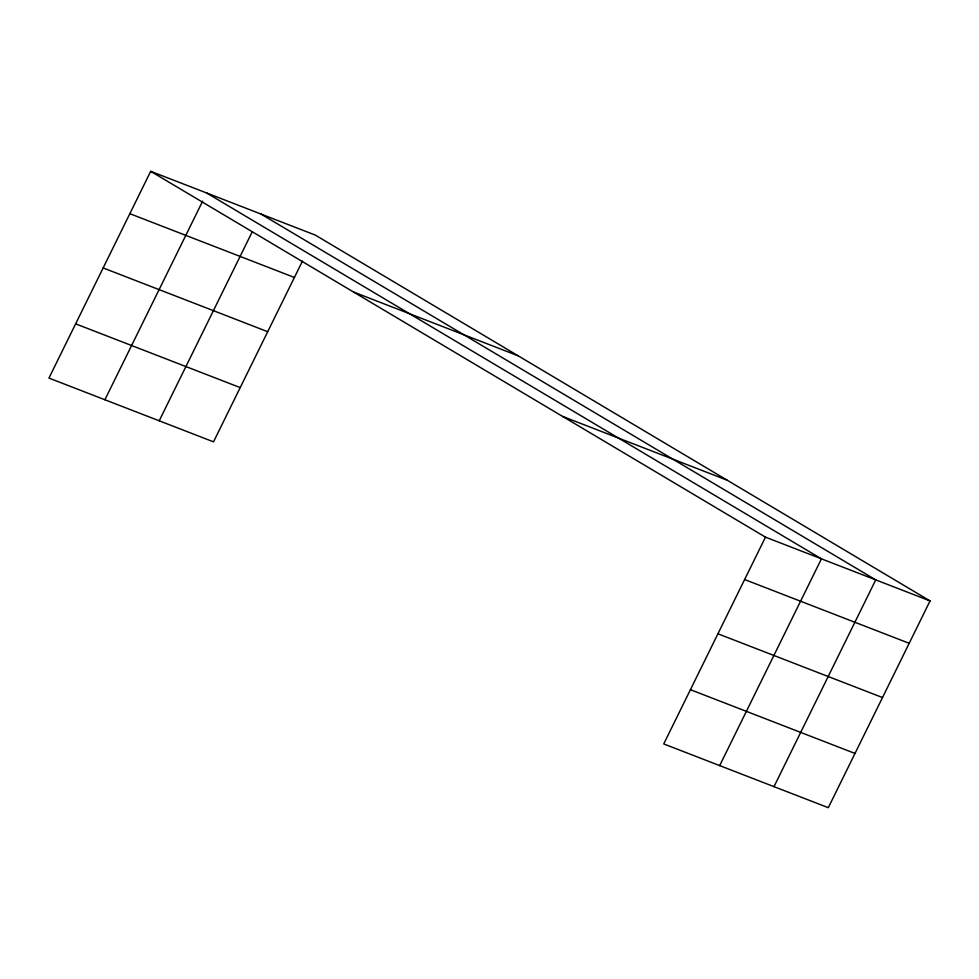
<?xml version="1.0" encoding="UTF-8"?>
<svg xmlns="http://www.w3.org/2000/svg" width="979" height="979" viewBox="0 0 979 979"><rect width="100%" height="100%" fill="white"/><g stroke="black" fill="none" stroke-linecap="round" stroke-linejoin="round"><path stroke-width="1.47" d="M930.05 600.922L765.48 537.153L663.738 743.93L828.307 807.687L930.05 600.922L315.262 235.07L150.693 171.313L48.95 378.078L213.52 441.847L302.474 261.05M104.9 399.762L202.616 201.197M159.21 420.799L252.215 231.803M719.687 765.602L821.43 558.838L206.642 192.985M773.997 786.651L875.74 579.874L260.952 214.034M353.578 292.036L518.148 355.805M129.84 213.691L294.41 277.461M562.607 416.43L727.164 480.187M103.15 267.94L267.708 331.71M744.627 579.544L909.197 643.301M75.64 323.841L240.21 387.598M717.937 633.792L882.495 697.55M690.428 689.681L854.997 753.438M150.693 171.313L765.48 537.153"/></g></svg>
